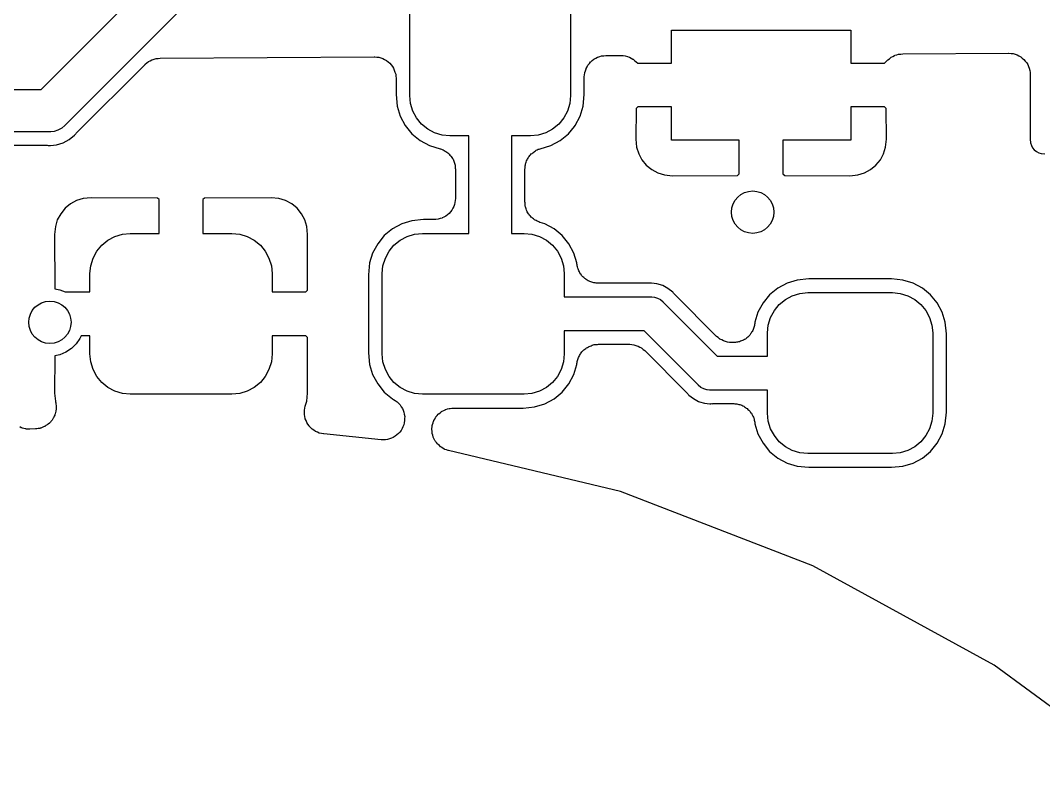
# Model space of a CAD drawing. Extents: x 115.8 to 161.5, y -138.1 to -92.5.
# Drawn here: x 137.83 to 143.87, y -108.3 to -103.77 of the extents above; entities that cross this region are included whole.
import ezdxf

# ---------------------------------------------------------------- set-up
doc = ezdxf.new("R2010")
doc.units = 0
doc.layers.add('BLACK', color=7, linetype='CONTINUOUS')

msp = doc.modelspace()

# ---------------------------------------------------------------- linework, layer by layer
at = {"layer": 'BLACK', "linetype": 'CONTINUOUS'}
for p, q in [((137.948, -104.175), (138.813, -103.311)), ((139.022, -103.455), (138.093, -104.384)), ((140.125, -104.212), (140.125, -103.712)), ((141.075, -103.712), (141.075, -104.212)), ((141.67, -104.021), (141.67, -103.825)), ((141.67, -103.825), (142.73, -103.825)), ((142.73, -103.825), (142.73, -104.021)), ((143.025, -103.967), (143.036, -103.965)), ((143.036, -103.965), (143.661, -103.962)), ((143.661, -103.962), (143.663, -103.962)), ((143.663, -103.962), (143.663, -103.962)), ((143.663, -103.962), (143.663, -103.962)), ((143.663, -103.962), (143.663, -103.962)), ((143.663, -103.962), (143.676, -103.963)), ((143.676, -103.963), (143.688, -103.964)), ((143.688, -103.964), (143.688, -103.964)), ((143.688, -103.964), (143.688, -103.964)), ((143.688, -103.964), (143.699, -103.968)), ((138.562, -104.028), (138.563, -104.026)), ((138.563, -104.026), (138.572, -104.019)), ((138.572, -104.019), (138.581, -104.012)), ((138.581, -104.012), (138.582, -104.012)), ((138.582, -104.012), (138.583, -104.011)), ((138.583, -104.011), (138.593, -104.006)), ((138.593, -104.006), (138.603, -104)), ((138.603, -104), (138.604, -104)), ((138.604, -104), (138.605, -104)), ((138.605, -104), (138.616, -103.996)), ((138.616, -103.996), (138.627, -103.993)), ((138.627, -103.993), (138.628, -103.993)), ((138.628, -103.993), (138.629, -103.993)), ((138.629, -103.993), (138.64, -103.992)), ((138.64, -103.992), (138.651, -103.991)), ((138.651, -103.991), (139.916, -103.983)), ((139.916, -103.983), (139.918, -103.983)), ((139.918, -103.983), (139.918, -103.983)), ((139.918, -103.983), (139.918, -103.983)), ((139.918, -103.983), (139.918, -103.983)), ((139.918, -103.983), (139.931, -103.985)), ((139.931, -103.985), (139.943, -103.986)), ((139.943, -103.986), (139.943, -103.986)), ((139.943, -103.986), (139.943, -103.986)), ((139.943, -103.986), (139.954, -103.99)), ((139.954, -103.99), (139.966, -103.993)), ((139.966, -103.993), (139.966, -103.993)), ((139.966, -103.993), (139.966, -103.993)), ((139.966, -103.993), (139.977, -103.999)), ((139.977, -103.999), (139.988, -104.005)), ((139.988, -104.005), (139.988, -104.005)), ((139.988, -104.005), (139.988, -104.005)), ((139.988, -104.005), (139.997, -104.013)), ((139.997, -104.013), (140.007, -104.021)), ((140.007, -104.021), (140.007, -104.021)), ((140.007, -104.021), (140.007, -104.021)), ((140.007, -104.021), (140.015, -104.03)), ((141.178, -104.031), (141.186, -104.022)), ((141.186, -104.022), (141.193, -104.013)), ((141.193, -104.013), (141.194, -104.012)), ((141.194, -104.012), (141.203, -104.004)), ((141.194, -104.012), (141.194, -104.012)), ((141.203, -104.004), (141.212, -103.997)), ((141.212, -103.997), (141.213, -103.997)), ((141.213, -103.996), (141.224, -103.991)), ((141.213, -103.997), (141.213, -103.996)), ((141.224, -103.991), (141.234, -103.985)), ((141.234, -103.985), (141.235, -103.985)), ((141.235, -103.985), (141.247, -103.981)), ((141.235, -103.985), (141.235, -103.985)), ((141.247, -103.981), (141.258, -103.978)), ((141.258, -103.978), (141.258, -103.978)), ((141.258, -103.978), (141.259, -103.978)), ((141.259, -103.978), (141.271, -103.977)), ((141.271, -103.977), (141.282, -103.975)), ((141.282, -103.975), (141.372, -103.975)), ((141.372, -103.975), (141.373, -103.975)), ((141.373, -103.975), (141.373, -103.975)), ((141.373, -103.975), (141.373, -103.975)), ((141.373, -103.975), (141.374, -103.975)), ((141.374, -103.975), (141.386, -103.976)), ((141.386, -103.976), (141.398, -103.977)), ((141.398, -103.977), (141.398, -103.977)), ((141.398, -103.977), (141.398, -103.978)), ((141.398, -103.978), (141.41, -103.981)), ((141.41, -103.981), (141.421, -103.985)), ((141.421, -103.985), (141.422, -103.985)), ((141.422, -103.985), (141.422, -103.985)), ((141.422, -103.985), (141.433, -103.991)), ((141.433, -103.991), (141.443, -103.996)), ((141.443, -103.996), (141.444, -103.997)), ((141.444, -103.997), (141.444, -103.997)), ((141.444, -103.997), (141.453, -104.004)), ((141.453, -104.004), (141.462, -104.012)), ((141.462, -104.012), (141.471, -104.021)), ((141.471, -104.021), (141.67, -104.021)), ((142.73, -104.021), (142.929, -104.021)), ((142.929, -104.021), (142.947, -104.003)), ((142.947, -104.003), (142.948, -104.001)), ((142.948, -104.001), (142.957, -103.994)), ((142.957, -103.994), (142.966, -103.987)), ((142.966, -103.987), (142.967, -103.986)), ((142.967, -103.986), (142.968, -103.986)), ((142.968, -103.986), (142.978, -103.981)), ((142.978, -103.981), (142.988, -103.975)), ((142.988, -103.975), (142.989, -103.975)), ((142.989, -103.975), (142.99, -103.974)), ((142.99, -103.974), (143.001, -103.971)), ((143.001, -103.971), (143.012, -103.968)), ((143.012, -103.968), (143.013, -103.968)), ((143.013, -103.968), (143.014, -103.968)), ((143.014, -103.968), (143.025, -103.967)), ((143.699, -103.968), (143.711, -103.972)), ((143.711, -103.972), (143.711, -103.972)), ((143.711, -103.972), (143.711, -103.972)), ((143.711, -103.972), (143.722, -103.977)), ((143.722, -103.977), (143.733, -103.983)), ((143.733, -103.983), (143.733, -103.984)), ((143.733, -103.984), (143.733, -103.984)), ((143.733, -103.984), (143.742, -103.991)), ((143.742, -103.991), (143.752, -103.999)), ((143.752, -103.999), (143.752, -103.999)), ((143.752, -103.999), (143.752, -103.999)), ((143.752, -103.999), (143.76, -104.009)), ((143.76, -104.009), (143.768, -104.018)), ((143.768, -104.018), (143.768, -104.019)), ((143.768, -104.019), (143.768, -104.019)), ((143.768, -104.019), (143.774, -104.029)), ((138.156, -104.433), (138.562, -104.028)), ((140.015, -104.03), (140.023, -104.04)), ((140.023, -104.04), (140.023, -104.04)), ((140.023, -104.04), (140.023, -104.04)), ((140.023, -104.04), (140.029, -104.051)), ((140.029, -104.051), (140.034, -104.062)), ((140.034, -104.062), (140.034, -104.062)), ((140.034, -104.062), (140.034, -104.062)), ((140.034, -104.062), (140.038, -104.074)), ((140.038, -104.074), (140.042, -104.086)), ((140.042, -104.086), (140.042, -104.086)), ((140.042, -104.086), (140.042, -104.086)), ((140.042, -104.086), (140.043, -104.098)), ((141.157, -104.089), (141.158, -104.078)), ((141.158, -104.078), (141.159, -104.077)), ((141.159, -104.076), (141.162, -104.065)), ((141.159, -104.077), (141.159, -104.076)), ((141.162, -104.065), (141.166, -104.054)), ((141.166, -104.052), (141.172, -104.042)), ((141.166, -104.053), (141.166, -104.052)), ((141.166, -104.054), (141.166, -104.053)), ((141.172, -104.042), (141.177, -104.032)), ((141.177, -104.032), (141.178, -104.031)), ((141.178, -104.031), (141.178, -104.031)), ((143.774, -104.029), (143.779, -104.04)), ((143.779, -104.04), (143.779, -104.04)), ((143.779, -104.04), (143.779, -104.04)), ((143.779, -104.04), (143.783, -104.051)), ((143.783, -104.051), (143.787, -104.064)), ((143.787, -104.064), (143.787, -104.064)), ((143.787, -104.064), (143.787, -104.064)), ((143.787, -104.064), (143.788, -104.076)), ((143.788, -104.076), (143.789, -104.089)), ((140.043, -104.098), (140.044, -104.11)), ((140.044, -104.11), (140.044, -104.206)), ((141.156, -104.101), (141.157, -104.089)), ((141.156, -104.102), (141.156, -104.101)), ((141.156, -104.206), (141.156, -104.102)), ((141.156, -104.102), (141.156, -104.102)), ((141.156, -104.102), (141.156, -104.102)), ((141.156, -104.102), (141.156, -104.102)), ((143.789, -104.089), (143.789, -104.469)), ((134.1, -104.175), (137.948, -104.175)), ((140.044, -104.206), (140.051, -104.275)), ((141.149, -104.275), (141.156, -104.206)), ((140.13, -104.259), (140.125, -104.212)), ((140.143, -104.303), (140.13, -104.259)), ((141.07, -104.259), (141.057, -104.303)), ((141.075, -104.212), (141.07, -104.259)), ((140.051, -104.275), (140.069, -104.334)), ((140.165, -104.344), (140.143, -104.303)), ((141.057, -104.303), (141.035, -104.344)), ((141.131, -104.334), (141.149, -104.275)), ((141.462, -104.289), (141.46, -104.469)), ((141.471, -104.279), (141.462, -104.289)), ((141.67, -104.279), (141.471, -104.279)), ((141.67, -104.475), (141.67, -104.279)), ((142.73, -104.279), (142.73, -104.475)), ((142.929, -104.279), (142.73, -104.279)), ((142.938, -104.289), (142.929, -104.279)), ((142.94, -104.469), (142.938, -104.289)), ((138.093, -104.384), (138.089, -104.389)), ((140.069, -104.334), (140.098, -104.389)), ((140.195, -104.38), (140.165, -104.344)), ((140.231, -104.41), (140.195, -104.38)), ((141.005, -104.38), (140.969, -104.41)), ((141.035, -104.344), (141.005, -104.38)), ((141.102, -104.389), (141.131, -104.334)), ((137.994, -104.425), (135.387, -104.425)), ((138, -104.426), (137.994, -104.425)), ((138.006, -104.425), (138, -104.426)), ((138.025, -104.423), (138.006, -104.425)), ((138.006, -104.425), (138.006, -104.425)), ((138.048, -104.416), (138.025, -104.423)), ((138.07, -104.404), (138.048, -104.416)), ((138.089, -104.389), (138.07, -104.404)), ((138.114, -104.471), (138.146, -104.446)), ((138.146, -104.446), (138.148, -104.443)), ((138.148, -104.443), (138.149, -104.441)), ((138.149, -104.441), (138.153, -104.438)), ((138.153, -104.438), (138.156, -104.433)), ((140.098, -104.389), (140.138, -104.437)), ((140.138, -104.437), (140.186, -104.477)), ((140.272, -104.432), (140.231, -104.41)), ((140.316, -104.445), (140.272, -104.432)), ((140.362, -104.45), (140.316, -104.445)), ((140.884, -104.445), (140.838, -104.45)), ((140.928, -104.432), (140.884, -104.445)), ((140.969, -104.41), (140.928, -104.432)), ((141.014, -104.477), (141.062, -104.437)), ((141.062, -104.437), (141.097, -104.394)), ((141.097, -104.394), (141.102, -104.389)), ((141.097, -104.394), (141.097, -104.394)), ((135.594, -104.505), (137.984, -104.505)), ((137.984, -104.505), (137.985, -104.505)), ((137.985, -104.505), (137.991, -104.506)), ((137.991, -104.506), (137.996, -104.506)), ((137.996, -104.506), (138, -104.506)), ((138, -104.506), (138.004, -104.506)), ((138.004, -104.506), (138.04, -104.502)), ((138.004, -104.506), (138.004, -104.506)), ((138.04, -104.502), (138.079, -104.49)), ((138.079, -104.49), (138.114, -104.471)), ((140.186, -104.477), (140.241, -104.506)), ((140.241, -104.506), (140.305, -104.526)), ((140.475, -104.45), (140.362, -104.45)), ((140.475, -105.025), (140.475, -104.45)), ((140.838, -104.45), (140.725, -104.45)), ((140.725, -104.45), (140.725, -105.025)), ((140.895, -104.526), (140.959, -104.506)), ((140.959, -104.506), (141.014, -104.477)), ((141.46, -104.469), (141.465, -104.516)), ((142.071, -104.475), (141.67, -104.475)), ((142.071, -104.674), (142.071, -104.475)), ((142.73, -104.475), (142.329, -104.475)), ((142.329, -104.475), (142.329, -104.674)), ((142.935, -104.516), (142.94, -104.469)), ((143.789, -104.469), (143.791, -104.491)), ((143.791, -104.491), (143.796, -104.506)), ((143.796, -104.506), (143.803, -104.52)), ((140.305, -104.526), (140.307, -104.526)), ((140.307, -104.526), (140.312, -104.528)), ((140.312, -104.528), (140.317, -104.53)), ((140.317, -104.53), (140.323, -104.533)), ((140.323, -104.533), (140.329, -104.536)), ((140.329, -104.536), (140.334, -104.539)), ((140.334, -104.539), (140.339, -104.542)), ((140.339, -104.542), (140.344, -104.546)), ((140.344, -104.546), (140.35, -104.55)), ((140.35, -104.55), (140.354, -104.554)), ((140.354, -104.554), (140.358, -104.558)), ((140.358, -104.558), (140.362, -104.563)), ((140.362, -104.563), (140.367, -104.568)), ((140.367, -104.568), (140.37, -104.572)), ((140.831, -104.571), (140.834, -104.566)), ((140.834, -104.566), (140.839, -104.562)), ((140.839, -104.562), (140.843, -104.556)), ((140.843, -104.556), (140.848, -104.553)), ((140.848, -104.553), (140.852, -104.549)), ((140.852, -104.549), (140.857, -104.545)), ((140.857, -104.545), (140.862, -104.541)), ((140.862, -104.541), (140.867, -104.538)), ((140.867, -104.538), (140.872, -104.535)), ((140.872, -104.535), (140.878, -104.533)), ((140.878, -104.533), (140.884, -104.529)), ((140.884, -104.529), (140.89, -104.528)), ((140.89, -104.528), (140.895, -104.526)), ((141.465, -104.516), (141.477, -104.555)), ((141.477, -104.555), (141.496, -104.591)), ((142.904, -104.591), (142.923, -104.555)), ((142.923, -104.555), (142.935, -104.516)), ((143.803, -104.52), (143.813, -104.532)), ((143.813, -104.532), (143.825, -104.542)), ((143.825, -104.542), (143.839, -104.549)), ((143.839, -104.549), (143.854, -104.554)), ((143.854, -104.554), (143.876, -104.556)), ((140.37, -104.572), (140.374, -104.577)), ((140.374, -104.577), (140.377, -104.583)), ((140.377, -104.583), (140.381, -104.588)), ((140.381, -104.588), (140.383, -104.594)), ((140.383, -104.594), (140.385, -104.599)), ((140.385, -104.599), (140.387, -104.605)), ((140.387, -104.605), (140.39, -104.611)), ((140.39, -104.611), (140.391, -104.617)), ((140.391, -104.617), (140.393, -104.622)), ((140.393, -104.622), (140.393, -104.629)), ((140.393, -104.629), (140.394, -104.636)), ((140.806, -104.634), (140.807, -104.627)), ((140.807, -104.627), (140.808, -104.621)), ((140.808, -104.621), (140.809, -104.615)), ((140.809, -104.615), (140.811, -104.61)), ((140.811, -104.61), (140.813, -104.604)), ((140.813, -104.604), (140.815, -104.597)), ((140.815, -104.597), (140.818, -104.592)), ((140.818, -104.592), (140.82, -104.587)), ((140.82, -104.587), (140.824, -104.581)), ((140.824, -104.581), (140.827, -104.575)), ((140.827, -104.575), (140.831, -104.571)), ((141.496, -104.591), (141.522, -104.623)), ((141.522, -104.623), (141.554, -104.649)), ((142.846, -104.649), (142.878, -104.623)), ((142.878, -104.623), (142.904, -104.591)), ((140.394, -104.636), (140.394, -104.641)), ((140.394, -104.641), (140.395, -104.647)), ((140.395, -104.647), (140.395, -104.817)), ((140.805, -104.645), (140.806, -104.64)), ((140.805, -104.647), (140.805, -104.645)), ((140.805, -104.839), (140.805, -104.647)), ((140.806, -104.64), (140.806, -104.634)), ((141.554, -104.649), (141.59, -104.668)), ((141.59, -104.668), (141.629, -104.68)), ((141.629, -104.68), (141.676, -104.685)), ((141.676, -104.685), (142.061, -104.683)), ((142.061, -104.683), (142.071, -104.674)), ((142.329, -104.674), (142.339, -104.683)), ((142.339, -104.683), (142.724, -104.685)), ((142.724, -104.685), (142.771, -104.68)), ((142.771, -104.68), (142.81, -104.668)), ((142.81, -104.668), (142.846, -104.649)), ((138.121, -104.851), (138.09, -104.877)), ((138.158, -104.832), (138.121, -104.851)), ((138.197, -104.82), (138.158, -104.832)), ((138.244, -104.815), (138.197, -104.82)), ((138.636, -104.817), (138.244, -104.815)), ((138.646, -104.826), (138.636, -104.817)), ((138.646, -105.025), (138.646, -104.826)), ((138.914, -104.817), (138.904, -104.826)), ((138.904, -104.826), (138.904, -105.025)), ((139.306, -104.815), (138.914, -104.817)), ((139.353, -104.82), (139.306, -104.815)), ((139.392, -104.832), (139.353, -104.82)), ((139.429, -104.851), (139.392, -104.832)), ((139.46, -104.877), (139.429, -104.851)), ((140.385, -104.867), (140.379, -104.877)), ((140.389, -104.855), (140.385, -104.866)), ((140.385, -104.866), (140.385, -104.867)), ((140.385, -104.867), (140.385, -104.867)), ((140.392, -104.843), (140.389, -104.855)), ((140.394, -104.831), (140.392, -104.843)), ((140.392, -104.843), (140.392, -104.843)), ((140.392, -104.843), (140.392, -104.843)), ((140.395, -104.819), (140.394, -104.831)), ((140.395, -104.817), (140.395, -104.818)), ((140.395, -104.818), (140.395, -104.818)), ((140.395, -104.818), (140.395, -104.818)), ((140.395, -104.818), (140.395, -104.819)), ((140.806, -104.845), (140.805, -104.839)), ((140.806, -104.851), (140.806, -104.845)), ((140.807, -104.857), (140.806, -104.851)), ((140.807, -104.864), (140.807, -104.857)), ((140.809, -104.869), (140.807, -104.864)), ((140.81, -104.875), (140.809, -104.869)), ((138.064, -104.909), (138.044, -104.945)), ((138.09, -104.877), (138.064, -104.909)), ((139.486, -104.909), (139.46, -104.877)), ((139.506, -104.945), (139.486, -104.909)), ((140.327, -104.929), (140.316, -104.934)), ((140.338, -104.923), (140.327, -104.929)), ((140.348, -104.915), (140.338, -104.923)), ((140.338, -104.923), (140.338, -104.923)), ((140.338, -104.923), (140.338, -104.923)), ((140.357, -104.908), (140.348, -104.915)), ((140.365, -104.898), (140.357, -104.907)), ((140.357, -104.907), (140.357, -104.907)), ((140.357, -104.907), (140.357, -104.908)), ((140.373, -104.889), (140.365, -104.898)), ((140.379, -104.877), (140.373, -104.888)), ((140.373, -104.888), (140.373, -104.888)), ((140.373, -104.888), (140.373, -104.889)), ((140.813, -104.881), (140.81, -104.875)), ((140.815, -104.888), (140.813, -104.881)), ((140.817, -104.893), (140.815, -104.888)), ((140.819, -104.898), (140.817, -104.893)), ((140.823, -104.904), (140.819, -104.898)), ((140.826, -104.91), (140.823, -104.904)), ((140.83, -104.914), (140.826, -104.91)), ((140.833, -104.919), (140.83, -104.914)), ((140.838, -104.924), (140.833, -104.919)), ((140.842, -104.929), (140.838, -104.924)), ((140.846, -104.932), (140.842, -104.929)), ((140.85, -104.936), (140.846, -104.932)), ((138.033, -104.984), (138.028, -105.031)), ((138.044, -104.945), (138.033, -104.984)), ((139.517, -104.984), (139.506, -104.945)), ((139.522, -105.031), (139.517, -104.984)), ((140.078, -104.969), (140.023, -104.998)), ((140.138, -104.951), (140.078, -104.969)), ((140.206, -104.944), (140.138, -104.951)), ((140.268, -104.944), (140.206, -104.944)), ((140.28, -104.943), (140.268, -104.944)), ((140.292, -104.942), (140.28, -104.943)), ((140.293, -104.942), (140.292, -104.942)), ((140.292, -104.942), (140.292, -104.942)), ((140.304, -104.938), (140.293, -104.942)), ((140.316, -104.935), (140.304, -104.938)), ((140.316, -104.934), (140.316, -104.935)), ((140.316, -104.935), (140.316, -104.935)), ((140.856, -104.94), (140.85, -104.936)), ((140.861, -104.945), (140.856, -104.94)), ((140.866, -104.947), (140.861, -104.945)), ((140.871, -104.95), (140.866, -104.947)), ((140.877, -104.953), (140.871, -104.95)), ((140.883, -104.956), (140.877, -104.953)), ((140.888, -104.958), (140.883, -104.956)), ((140.893, -104.96), (140.888, -104.958)), ((140.895, -104.961), (140.893, -104.96)), ((140.922, -104.969), (140.895, -104.961)), ((140.977, -104.998), (140.922, -104.969)), ((138.028, -105.031), (138.029, -105.352)), ((138.343, -105.065), (138.384, -105.043)), ((138.384, -105.043), (138.429, -105.03)), ((138.429, -105.03), (138.475, -105.025)), ((138.475, -105.025), (138.646, -105.025)), ((138.904, -105.025), (139.075, -105.025)), ((139.075, -105.025), (139.121, -105.03)), ((139.121, -105.03), (139.166, -105.043)), ((139.166, -105.043), (139.207, -105.065)), ((139.521, -105.361), (139.522, -105.031)), ((139.975, -105.038), (139.936, -105.086)), ((140.023, -104.998), (139.975, -105.038)), ((140.068, -105.065), (140.109, -105.043)), ((140.109, -105.043), (140.154, -105.03)), ((140.154, -105.03), (140.2, -105.025)), ((140.2, -105.025), (140.475, -105.025)), ((140.725, -105.025), (140.8, -105.025)), ((140.8, -105.025), (140.846, -105.03)), ((140.846, -105.03), (140.891, -105.043)), ((140.891, -105.043), (140.932, -105.065)), ((141.025, -105.038), (140.977, -104.998)), ((141.064, -105.086), (141.025, -105.038)), ((138.278, -105.131), (138.307, -105.095)), ((138.307, -105.095), (138.343, -105.065)), ((139.207, -105.065), (139.243, -105.095)), ((139.243, -105.095), (139.272, -105.131)), ((139.936, -105.086), (139.906, -105.141)), ((140.003, -105.131), (140.032, -105.095)), ((140.032, -105.095), (140.068, -105.065)), ((140.932, -105.065), (140.968, -105.095)), ((140.968, -105.095), (140.997, -105.131)), ((141.094, -105.141), (141.064, -105.086)), ((138.242, -105.216), (138.256, -105.172)), ((138.256, -105.172), (138.278, -105.131)), ((139.272, -105.131), (139.294, -105.172)), ((139.294, -105.172), (139.308, -105.216)), ((139.906, -105.141), (139.888, -105.2)), ((139.967, -105.216), (139.981, -105.172)), ((139.981, -105.172), (140.003, -105.131)), ((140.997, -105.131), (141.019, -105.172)), ((141.019, -105.172), (141.033, -105.216)), ((141.112, -105.2), (141.094, -105.141)), ((138.237, -105.262), (138.242, -105.216)), ((139.308, -105.216), (139.312, -105.262)), ((139.888, -105.2), (139.881, -105.269)), ((139.962, -105.262), (139.967, -105.216)), ((141.033, -105.216), (141.037, -105.262)), ((141.112, -105.205), (141.112, -105.2)), ((141.113, -105.211), (141.112, -105.205)), ((141.114, -105.217), (141.113, -105.211)), ((141.116, -105.223), (141.114, -105.217)), ((141.117, -105.23), (141.116, -105.223)), ((141.119, -105.235), (141.117, -105.23)), ((138.237, -105.371), (138.237, -105.262)), ((139.312, -105.262), (139.312, -105.371)), ((139.881, -105.269), (139.881, -105.731)), ((139.962, -105.737), (139.962, -105.262)), ((141.037, -105.262), (141.037, -105.4)), ((141.121, -105.241), (141.119, -105.235)), ((141.124, -105.246), (141.121, -105.241)), ((141.127, -105.253), (141.124, -105.246)), ((141.13, -105.257), (141.127, -105.253)), ((141.132, -105.263), (141.13, -105.257)), ((141.137, -105.268), (141.132, -105.263)), ((141.14, -105.273), (141.137, -105.268)), ((141.144, -105.277), (141.14, -105.273)), ((141.148, -105.282), (141.144, -105.277)), ((141.153, -105.286), (141.148, -105.282)), ((141.158, -105.291), (141.153, -105.286)), ((141.163, -105.294), (141.158, -105.291)), ((141.167, -105.298), (141.163, -105.294)), ((142.481, -105.294), (142.413, -105.301)), ((142.969, -105.294), (142.481, -105.294)), ((143.037, -105.301), (142.969, -105.294)), ((138.029, -105.352), (138.058, -105.358)), ((141.173, -105.301), (141.167, -105.298)), ((141.178, -105.305), (141.173, -105.301)), ((141.184, -105.307), (141.178, -105.305)), ((141.189, -105.31), (141.184, -105.307)), ((141.195, -105.312), (141.189, -105.31)), ((141.201, -105.314), (141.195, -105.312)), ((141.207, -105.315), (141.201, -105.314)), ((141.212, -105.317), (141.207, -105.315)), ((141.219, -105.318), (141.212, -105.317)), ((141.225, -105.319), (141.219, -105.318)), ((141.231, -105.319), (141.225, -105.319)), ((141.237, -105.32), (141.231, -105.319)), ((141.239, -105.32), (141.237, -105.32)), ((141.535, -105.32), (141.239, -105.32)), ((141.54, -105.319), (141.535, -105.32)), ((141.546, -105.32), (141.54, -105.319)), ((141.547, -105.319), (141.546, -105.32)), ((141.55, -105.319), (141.547, -105.319)), ((141.553, -105.319), (141.55, -105.319)), ((141.585, -105.323), (141.553, -105.319)), ((141.553, -105.319), (141.553, -105.319)), ((141.619, -105.333), (141.585, -105.323)), ((141.65, -105.35), (141.619, -105.333)), ((141.678, -105.372), (141.65, -105.35)), ((142.298, -105.348), (142.25, -105.388)), ((142.353, -105.319), (142.298, -105.348)), ((142.413, -105.301), (142.353, -105.319)), ((143.097, -105.319), (143.037, -105.301)), ((143.152, -105.348), (143.097, -105.319)), ((143.2, -105.388), (143.152, -105.348)), ((138.058, -105.358), (138.09, -105.371)), ((138.09, -105.371), (138.237, -105.371)), ((139.312, -105.371), (139.511, -105.371)), ((139.511, -105.371), (139.521, -105.361)), ((141.037, -105.4), (141.545, -105.4)), ((141.545, -105.4), (141.55, -105.4)), ((141.55, -105.4), (141.555, -105.4)), ((141.555, -105.4), (141.555, -105.4)), ((141.555, -105.4), (141.57, -105.401)), ((141.57, -105.401), (141.588, -105.407)), ((141.588, -105.407), (141.606, -105.416)), ((141.68, -105.374), (141.678, -105.372)), ((141.683, -105.378), (141.68, -105.374)), ((141.687, -105.382), (141.683, -105.378)), ((141.688, -105.383), (141.687, -105.382)), ((141.937, -105.633), (141.688, -105.383)), ((142.25, -105.388), (142.211, -105.436)), ((142.307, -105.445), (142.343, -105.415)), ((142.343, -105.415), (142.384, -105.393)), ((142.384, -105.393), (142.429, -105.38)), ((142.429, -105.38), (142.475, -105.375)), ((142.475, -105.375), (142.975, -105.375)), ((142.975, -105.375), (143.021, -105.38)), ((143.021, -105.38), (143.066, -105.393)), ((143.066, -105.393), (143.107, -105.415)), ((143.107, -105.415), (143.143, -105.445)), ((143.239, -105.436), (143.2, -105.388)), ((141.606, -105.416), (141.621, -105.429)), ((141.621, -105.429), (141.624, -105.433)), ((141.624, -105.433), (141.941, -105.75)), ((142.211, -105.436), (142.181, -105.491)), ((142.278, -105.481), (142.307, -105.445)), ((143.143, -105.445), (143.172, -105.481)), ((143.269, -105.491), (143.239, -105.436)), ((142.181, -105.491), (142.163, -105.55)), ((142.242, -105.566), (142.256, -105.522)), ((142.256, -105.522), (142.278, -105.481)), ((143.172, -105.481), (143.194, -105.522)), ((143.194, -105.522), (143.208, -105.566)), ((143.287, -105.55), (143.269, -105.491)), ((142.153, -105.592), (142.15, -105.598)), ((142.155, -105.587), (142.153, -105.592)), ((142.157, -105.581), (142.155, -105.587)), ((142.159, -105.575), (142.157, -105.581)), ((142.161, -105.569), (142.159, -105.575)), ((142.163, -105.557), (142.161, -105.563)), ((142.161, -105.563), (142.161, -105.569)), ((142.163, -105.55), (142.163, -105.555)), ((142.163, -105.555), (142.163, -105.557)), ((142.237, -105.612), (142.242, -105.566)), ((143.208, -105.566), (143.213, -105.612)), ((143.294, -105.619), (143.287, -105.55)), ((138.177, -105.645), (138.155, -105.677)), ((138.184, -105.629), (138.177, -105.645)), ((138.237, -105.629), (138.184, -105.629)), ((138.237, -105.737), (138.237, -105.629)), ((139.511, -105.629), (139.312, -105.629)), ((139.312, -105.629), (139.312, -105.737)), ((139.521, -105.639), (139.511, -105.629)), ((139.522, -105.969), (139.521, -105.639)), ((141.509, -105.6), (141.037, -105.6)), ((141.037, -105.6), (141.037, -105.737)), ((141.826, -105.917), (141.509, -105.6)), ((141.946, -105.64), (141.937, -105.633)), ((141.955, -105.648), (141.946, -105.64)), ((141.956, -105.648), (141.955, -105.648)), ((141.957, -105.649), (141.956, -105.648)), ((141.967, -105.654), (141.957, -105.649)), ((141.977, -105.66), (141.967, -105.654)), ((142.095, -105.656), (142.09, -105.658)), ((142.101, -105.652), (142.095, -105.656)), ((142.107, -105.649), (142.101, -105.652)), ((142.111, -105.645), (142.107, -105.649)), ((142.116, -105.642), (142.111, -105.645)), ((142.121, -105.637), (142.116, -105.642)), ((142.126, -105.633), (142.121, -105.637)), ((142.129, -105.629), (142.126, -105.633)), ((142.134, -105.625), (142.129, -105.629)), ((142.137, -105.619), (142.134, -105.625)), ((142.142, -105.614), (142.137, -105.619)), ((142.144, -105.609), (142.142, -105.614)), ((142.148, -105.604), (142.144, -105.609)), ((142.15, -105.598), (142.148, -105.604)), ((142.237, -105.75), (142.237, -105.612)), ((143.213, -105.612), (143.213, -106.087)), ((143.294, -106.081), (143.294, -105.619)), ((138.127, -105.705), (138.095, -105.727)), ((138.155, -105.677), (138.127, -105.705)), ((141.146, -105.721), (141.149, -105.717)), ((141.149, -105.717), (141.154, -105.713)), ((141.154, -105.713), (141.159, -105.708)), ((141.159, -105.708), (141.164, -105.705)), ((141.164, -105.705), (141.168, -105.701)), ((141.168, -105.701), (141.174, -105.698)), ((141.174, -105.698), (141.18, -105.694)), ((141.18, -105.694), (141.185, -105.692)), ((141.185, -105.692), (141.19, -105.69)), ((141.19, -105.69), (141.197, -105.688)), ((141.197, -105.688), (141.203, -105.685)), ((141.203, -105.685), (141.208, -105.684)), ((141.208, -105.684), (141.214, -105.682)), ((141.214, -105.682), (141.221, -105.682)), ((141.221, -105.682), (141.227, -105.681)), ((141.227, -105.681), (141.233, -105.681)), ((141.233, -105.681), (141.239, -105.68)), ((141.239, -105.68), (141.423, -105.68)), ((141.423, -105.68), (141.423, -105.68)), ((141.423, -105.68), (141.423, -105.68)), ((141.423, -105.68), (141.423, -105.68)), ((141.423, -105.68), (141.425, -105.68)), ((141.425, -105.68), (141.436, -105.681)), ((141.436, -105.681), (141.448, -105.683)), ((141.448, -105.683), (141.449, -105.683)), ((141.449, -105.683), (141.449, -105.683)), ((141.449, -105.683), (141.46, -105.686)), ((141.46, -105.686), (141.472, -105.69)), ((141.472, -105.69), (141.472, -105.69)), ((141.472, -105.69), (141.473, -105.69)), ((141.473, -105.69), (141.483, -105.696)), ((141.483, -105.696), (141.493, -105.701)), ((141.493, -105.701), (141.494, -105.702)), ((141.494, -105.702), (141.495, -105.702)), ((141.495, -105.702), (141.504, -105.71)), ((141.504, -105.71), (141.513, -105.717)), ((141.513, -105.717), (141.762, -105.967)), ((141.978, -105.66), (141.977, -105.66)), ((141.99, -105.664), (141.978, -105.66)), ((141.978, -105.66), (141.978, -105.66)), ((142.001, -105.667), (141.99, -105.664)), ((142.002, -105.667), (142.001, -105.667)), ((142.001, -105.667), (142.001, -105.667)), ((142.014, -105.669), (142.002, -105.667)), ((142.025, -105.67), (142.014, -105.669)), ((142.027, -105.67), (142.025, -105.67)), ((142.036, -105.67), (142.027, -105.67)), ((142.027, -105.67), (142.027, -105.67)), ((142.027, -105.67), (142.027, -105.67)), ((142.027, -105.67), (142.027, -105.67)), ((142.042, -105.669), (142.036, -105.67)), ((142.048, -105.669), (142.042, -105.669)), ((142.054, -105.668), (142.048, -105.669)), ((142.061, -105.668), (142.054, -105.668)), ((142.067, -105.666), (142.061, -105.668)), ((142.072, -105.665), (142.067, -105.666)), ((142.078, -105.662), (142.072, -105.665)), ((142.085, -105.66), (142.078, -105.662)), ((142.09, -105.658), (142.085, -105.66)), ((138.029, -105.748), (138.028, -105.969)), ((138.058, -105.742), (138.029, -105.748)), ((138.095, -105.727), (138.058, -105.742)), ((138.242, -105.784), (138.237, -105.737)), ((139.312, -105.737), (139.308, -105.784)), ((139.881, -105.731), (139.888, -105.8)), ((139.967, -105.784), (139.962, -105.737)), ((141.037, -105.737), (141.033, -105.784)), ((141.114, -105.781), (141.116, -105.775)), ((141.116, -105.775), (141.118, -105.769)), ((141.118, -105.769), (141.12, -105.763)), ((141.12, -105.763), (141.122, -105.758)), ((141.122, -105.758), (141.125, -105.752)), ((141.125, -105.752), (141.127, -105.746)), ((141.127, -105.746), (141.131, -105.741)), ((141.131, -105.741), (141.133, -105.736)), ((141.133, -105.736), (141.138, -105.731)), ((141.138, -105.731), (141.141, -105.725)), ((141.141, -105.725), (141.146, -105.721)), ((141.941, -105.75), (142.237, -105.75)), ((138.256, -105.828), (138.242, -105.784)), ((138.278, -105.869), (138.256, -105.828)), ((139.294, -105.828), (139.272, -105.869)), ((139.308, -105.784), (139.294, -105.828)), ((139.888, -105.8), (139.906, -105.859)), ((139.981, -105.828), (139.967, -105.784)), ((140.003, -105.869), (139.981, -105.828)), ((141.019, -105.828), (140.997, -105.869)), ((141.033, -105.784), (141.019, -105.828)), ((141.094, -105.859), (141.112, -105.8)), ((141.112, -105.793), (141.114, -105.787)), ((141.112, -105.795), (141.112, -105.793)), ((141.112, -105.8), (141.112, -105.795)), ((141.114, -105.787), (141.114, -105.781)), ((138.307, -105.905), (138.278, -105.869)), ((139.272, -105.869), (139.243, -105.905)), ((139.906, -105.859), (139.936, -105.914)), ((140.032, -105.905), (140.003, -105.869)), ((140.997, -105.869), (140.968, -105.905)), ((141.064, -105.914), (141.094, -105.859)), ((138.343, -105.935), (138.307, -105.905)), ((138.384, -105.957), (138.343, -105.935)), ((138.429, -105.97), (138.384, -105.957)), ((139.166, -105.957), (139.121, -105.97)), ((139.207, -105.935), (139.166, -105.957)), ((139.243, -105.905), (139.207, -105.935)), ((139.936, -105.914), (139.975, -105.962)), ((140.068, -105.935), (140.032, -105.905)), ((140.109, -105.957), (140.068, -105.935)), ((140.154, -105.97), (140.109, -105.957)), ((140.891, -105.957), (140.846, -105.97)), ((140.932, -105.935), (140.891, -105.957)), ((140.968, -105.905), (140.932, -105.935)), ((141.025, -105.962), (141.064, -105.914)), ((141.829, -105.921), (141.826, -105.917)), ((141.844, -105.934), (141.829, -105.921)), ((141.861, -105.943), (141.844, -105.934)), ((141.862, -105.943), (141.861, -105.943)), ((141.88, -105.949), (141.862, -105.943)), ((141.882, -105.949), (141.88, -105.949)), ((141.895, -105.95), (141.882, -105.949)), ((141.9, -105.95), (141.895, -105.95)), ((141.895, -105.95), (141.895, -105.95)), ((141.905, -105.95), (141.9, -105.95)), ((142.237, -105.95), (141.905, -105.95)), ((142.237, -106.087), (142.237, -105.95)), ((138.028, -105.969), (138.033, -106.016)), ((138.033, -106.016), (138.033, -106.017)), ((138.033, -106.017), (138.034, -106.021)), ((138.475, -105.975), (138.429, -105.97)), ((139.075, -105.975), (138.475, -105.975)), ((139.121, -105.97), (139.075, -105.975)), ((139.508, -106.046), (139.517, -106.016)), ((139.517, -106.016), (139.522, -105.969)), ((139.975, -105.962), (140.023, -106.002)), ((140.023, -106.002), (140.029, -106.005)), ((140.029, -106.005), (140.03, -106.006)), ((140.03, -106.006), (140.03, -106.006)), ((140.03, -106.006), (140.03, -106.006)), ((140.03, -106.006), (140.04, -106.012)), ((140.04, -106.012), (140.051, -106.02)), ((140.2, -105.975), (140.154, -105.97)), ((140.8, -105.975), (140.2, -105.975)), ((140.846, -105.97), (140.8, -105.975)), ((140.922, -106.031), (140.977, -106.002)), ((140.977, -106.002), (141.025, -105.962)), ((141.762, -105.967), (141.763, -105.968)), ((141.763, -105.968), (141.767, -105.972)), ((141.767, -105.972), (141.77, -105.976)), ((141.77, -105.976), (141.772, -105.978)), ((141.772, -105.978), (141.774, -105.98)), ((141.774, -105.98), (141.774, -105.98)), ((141.774, -105.98), (141.8, -106)), ((141.8, -106), (141.831, -106.017)), ((141.831, -106.017), (141.836, -106.019)), ((141.836, -106.019), (141.836, -106.019)), ((141.836, -106.019), (141.865, -106.027)), ((138.034, -106.021), (138.035, -106.024)), ((138.036, -106.074), (138.034, -106.082)), ((138.035, -106.024), (138.036, -106.033)), ((138.036, -106.033), (138.037, -106.041)), ((138.037, -106.066), (138.036, -106.07)), ((138.036, -106.07), (138.036, -106.074)), ((138.037, -106.041), (138.037, -106.045)), ((138.037, -106.045), (138.038, -106.049)), ((138.038, -106.049), (138.037, -106.058)), ((138.037, -106.058), (138.037, -106.066)), ((139.504, -106.069), (139.506, -106.057)), ((139.504, -106.07), (139.504, -106.069)), ((139.504, -106.082), (139.504, -106.07)), ((139.504, -106.07), (139.504, -106.07)), ((139.506, -106.057), (139.508, -106.046)), ((140.051, -106.02), (140.051, -106.02)), ((140.051, -106.02), (140.051, -106.02)), ((140.051, -106.02), (140.059, -106.028)), ((140.059, -106.028), (140.068, -106.037)), ((140.068, -106.037), (140.068, -106.037)), ((140.068, -106.037), (140.068, -106.037)), ((140.068, -106.037), (140.075, -106.048)), ((140.075, -106.048), (140.082, -106.058)), ((140.082, -106.058), (140.082, -106.058)), ((140.082, -106.058), (140.082, -106.058)), ((140.082, -106.058), (140.086, -106.069)), ((140.086, -106.069), (140.091, -106.081)), ((140.305, -106.084), (140.313, -106.077)), ((140.313, -106.077), (140.315, -106.076)), ((140.315, -106.076), (140.317, -106.075)), ((140.317, -106.075), (140.326, -106.07)), ((140.326, -106.07), (140.334, -106.066)), ((140.334, -106.066), (140.337, -106.065)), ((140.337, -106.065), (140.339, -106.064)), ((140.339, -106.064), (140.349, -106.061)), ((140.349, -106.061), (140.358, -106.058)), ((140.358, -106.058), (140.361, -106.058)), ((140.361, -106.058), (140.363, -106.058)), ((140.363, -106.058), (140.373, -106.057)), ((140.373, -106.057), (140.383, -106.056)), ((140.383, -106.056), (140.794, -106.056)), ((140.794, -106.056), (140.862, -106.049)), ((140.862, -106.049), (140.922, -106.031)), ((141.865, -106.027), (141.897, -106.031)), ((141.897, -106.031), (141.897, -106.031)), ((141.897, -106.031), (141.9, -106.031)), ((141.9, -106.031), (141.903, -106.031)), ((141.903, -106.031), (141.904, -106.03)), ((141.904, -106.03), (141.91, -106.031)), ((141.91, -106.031), (141.915, -106.03)), ((141.915, -106.03), (142.036, -106.03)), ((142.036, -106.03), (142.038, -106.03)), ((142.038, -106.03), (142.044, -106.031)), ((142.044, -106.031), (142.05, -106.031)), ((142.05, -106.031), (142.056, -106.032)), ((142.056, -106.032), (142.063, -106.033)), ((142.063, -106.033), (142.068, -106.035)), ((142.068, -106.035), (142.074, -106.036)), ((142.074, -106.036), (142.08, -106.038)), ((142.08, -106.038), (142.086, -106.04)), ((142.086, -106.04), (142.091, -106.043)), ((142.091, -106.043), (142.097, -106.045)), ((142.097, -106.045), (142.102, -106.049)), ((142.102, -106.049), (142.108, -106.052)), ((142.108, -106.052), (142.112, -106.056)), ((142.112, -106.056), (142.117, -106.059)), ((142.117, -106.059), (142.122, -106.064)), ((142.122, -106.064), (142.127, -106.068)), ((142.127, -106.068), (142.131, -106.073)), ((142.131, -106.073), (142.135, -106.077)), ((142.135, -106.077), (142.138, -106.082)), ((138.003, -106.139), (137.997, -106.145)), ((138.006, -106.136), (138.003, -106.139)), ((138.008, -106.134), (138.006, -106.136)), ((138.013, -106.127), (138.008, -106.134)), ((138.018, -106.12), (138.013, -106.127)), ((138.02, -106.116), (138.018, -106.12)), ((138.022, -106.113), (138.02, -106.116)), ((138.026, -106.105), (138.022, -106.113)), ((138.03, -106.098), (138.026, -106.105)), ((138.032, -106.09), (138.03, -106.094)), ((138.03, -106.094), (138.03, -106.098)), ((138.034, -106.082), (138.032, -106.09)), ((139.503, -106.094), (139.504, -106.082)), ((139.504, -106.094), (139.503, -106.094)), ((139.504, -106.095), (139.504, -106.094)), ((139.506, -106.107), (139.504, -106.095)), ((139.508, -106.118), (139.506, -106.107)), ((139.508, -106.119), (139.508, -106.118)), ((139.513, -106.13), (139.508, -106.119)), ((139.508, -106.119), (139.508, -106.119)), ((139.517, -106.141), (139.513, -106.13)), ((140.091, -106.081), (140.091, -106.081)), ((140.091, -106.081), (140.091, -106.081)), ((140.091, -106.081), (140.093, -106.092)), ((140.095, -106.13), (140.092, -106.144)), ((140.093, -106.092), (140.096, -106.106)), ((140.096, -106.106), (140.095, -106.118)), ((140.095, -106.118), (140.095, -106.13)), ((140.095, -106.13), (140.095, -106.13)), ((140.095, -106.13), (140.095, -106.13)), ((140.096, -106.106), (140.096, -106.106)), ((140.096, -106.106), (140.096, -106.106)), ((140.263, -106.143), (140.266, -106.134)), ((140.266, -106.134), (140.267, -106.132)), ((140.267, -106.132), (140.268, -106.129)), ((140.268, -106.129), (140.273, -106.121)), ((140.273, -106.121), (140.278, -106.112)), ((140.278, -106.112), (140.279, -106.11)), ((140.279, -106.11), (140.28, -106.108)), ((140.28, -106.108), (140.287, -106.101)), ((140.287, -106.101), (140.293, -106.093)), ((140.293, -106.093), (140.295, -106.091)), ((140.295, -106.091), (140.297, -106.09)), ((140.297, -106.09), (140.305, -106.084)), ((142.138, -106.082), (142.143, -106.087)), ((142.143, -106.087), (142.145, -106.093)), ((142.145, -106.093), (142.148, -106.097)), ((142.148, -106.097), (142.151, -106.104)), ((142.151, -106.104), (142.154, -106.109)), ((142.154, -106.109), (142.156, -106.115)), ((142.156, -106.115), (142.158, -106.12)), ((142.158, -106.12), (142.159, -106.127)), ((142.159, -106.127), (142.161, -106.133)), ((142.161, -106.133), (142.162, -106.139)), ((142.162, -106.139), (142.163, -106.145)), ((142.242, -106.134), (142.237, -106.087)), ((142.256, -106.178), (142.242, -106.134)), ((143.208, -106.134), (143.194, -106.178)), ((143.213, -106.087), (143.208, -106.134)), ((143.287, -106.15), (143.294, -106.081)), ((137.83, -106.172), (137.823, -106.168)), ((137.834, -106.173), (137.83, -106.172)), ((137.839, -106.175), (137.834, -106.173)), ((137.846, -106.176), (137.839, -106.175)), ((137.854, -106.178), (137.846, -106.176)), ((137.859, -106.179), (137.854, -106.178)), ((137.863, -106.18), (137.859, -106.179)), ((137.871, -106.18), (137.863, -106.18)), ((137.879, -106.18), (137.871, -106.18)), ((137.881, -106.18), (137.879, -106.18)), ((137.915, -106.179), (137.881, -106.18)), ((137.919, -106.179), (137.915, -106.179)), ((137.923, -106.179), (137.919, -106.179)), ((137.931, -106.177), (137.923, -106.179)), ((137.94, -106.176), (137.931, -106.177)), ((137.943, -106.175), (137.94, -106.176)), ((137.947, -106.174), (137.943, -106.175)), ((137.955, -106.171), (137.947, -106.174)), ((137.963, -106.168), (137.955, -106.171)), ((137.966, -106.166), (137.963, -106.168)), ((137.97, -106.165), (137.966, -106.166)), ((137.977, -106.16), (137.97, -106.165)), ((137.985, -106.156), (137.977, -106.16)), ((137.987, -106.153), (137.985, -106.156)), ((137.991, -106.151), (137.987, -106.153)), ((137.997, -106.145), (137.991, -106.151)), ((139.518, -106.142), (139.517, -106.141)), ((139.524, -106.152), (139.518, -106.142)), ((139.518, -106.142), (139.518, -106.142)), ((139.531, -106.162), (139.524, -106.152)), ((139.531, -106.163), (139.531, -106.162)), ((139.531, -106.162), (139.531, -106.162)), ((139.54, -106.171), (139.531, -106.163)), ((139.548, -106.18), (139.54, -106.171)), ((139.549, -106.18), (139.548, -106.18)), ((139.548, -106.18), (139.548, -106.18)), ((139.559, -106.187), (139.549, -106.18)), ((139.568, -106.194), (139.559, -106.187)), ((139.569, -106.194), (139.568, -106.194)), ((139.58, -106.199), (139.569, -106.194)), ((139.569, -106.194), (139.569, -106.194)), ((139.591, -106.204), (139.58, -106.199)), ((140.067, -106.198), (140.058, -106.206)), ((140.074, -106.188), (140.067, -106.198)), ((140.067, -106.198), (140.067, -106.198)), ((140.067, -106.198), (140.067, -106.198)), ((140.081, -106.177), (140.074, -106.188)), ((140.085, -106.168), (140.081, -106.177)), ((140.081, -106.177), (140.081, -106.177)), ((140.081, -106.177), (140.081, -106.177)), ((140.09, -106.155), (140.085, -106.168)), ((140.092, -106.144), (140.09, -106.155)), ((140.09, -106.155), (140.09, -106.155)), ((140.09, -106.155), (140.09, -106.155)), ((140.256, -106.177), (140.257, -106.167)), ((140.256, -106.18), (140.256, -106.177)), ((140.256, -106.182), (140.256, -106.18)), ((140.257, -106.192), (140.256, -106.182)), ((140.257, -106.167), (140.258, -106.157)), ((140.257, -106.202), (140.257, -106.192)), ((140.258, -106.157), (140.259, -106.155)), ((140.259, -106.153), (140.263, -106.143)), ((140.259, -106.155), (140.259, -106.153)), ((142.163, -106.145), (142.163, -106.15)), ((142.163, -106.15), (142.181, -106.209)), ((142.278, -106.219), (142.256, -106.178)), ((143.194, -106.178), (143.172, -106.219)), ((143.269, -106.209), (143.287, -106.15)), ((139.592, -106.204), (139.591, -106.204)), ((139.604, -106.206), (139.592, -106.204)), ((139.592, -106.204), (139.592, -106.204)), ((139.615, -106.209), (139.604, -106.206)), ((139.616, -106.209), (139.615, -106.209)), ((139.617, -106.209), (139.616, -106.209)), ((139.616, -106.209), (139.616, -106.209)), ((139.956, -106.243), (139.617, -106.209)), ((139.617, -106.209), (139.617, -106.209)), ((139.968, -106.243), (139.956, -106.243)), ((139.956, -106.243), (139.956, -106.243)), ((139.956, -106.243), (139.956, -106.243)), ((139.981, -106.243), (139.968, -106.243)), ((139.994, -106.241), (139.981, -106.243)), ((139.981, -106.243), (139.981, -106.243)), ((139.981, -106.243), (139.981, -106.243)), ((140.005, -106.238), (139.994, -106.241)), ((140.018, -106.233), (140.005, -106.238)), ((140.005, -106.238), (140.005, -106.238)), ((140.005, -106.238), (140.005, -106.238)), ((140.028, -106.229), (140.018, -106.233)), ((140.039, -106.222), (140.028, -106.229)), ((140.028, -106.229), (140.028, -106.229)), ((140.028, -106.229), (140.028, -106.229)), ((140.049, -106.215), (140.039, -106.222)), ((140.058, -106.206), (140.049, -106.215)), ((140.049, -106.215), (140.049, -106.215)), ((140.049, -106.215), (140.049, -106.215)), ((140.258, -106.204), (140.257, -106.202)), ((140.258, -106.207), (140.258, -106.204)), ((140.261, -106.216), (140.258, -106.207)), ((140.263, -106.226), (140.261, -106.216)), ((140.264, -106.228), (140.263, -106.226)), ((140.265, -106.231), (140.264, -106.228)), ((140.27, -106.239), (140.265, -106.231)), ((140.274, -106.248), (140.27, -106.239)), ((140.275, -106.25), (140.274, -106.248)), ((140.277, -106.253), (140.275, -106.25)), ((140.283, -106.26), (140.277, -106.253)), ((140.289, -106.268), (140.283, -106.26)), ((142.181, -106.209), (142.211, -106.264)), ((142.307, -106.255), (142.278, -106.219)), ((142.343, -106.285), (142.307, -106.255)), ((143.143, -106.255), (143.107, -106.285)), ((143.172, -106.219), (143.143, -106.255)), ((143.239, -106.264), (143.269, -106.209)), ((140.291, -106.27), (140.289, -106.268)), ((140.292, -106.272), (140.291, -106.27)), ((140.3, -106.278), (140.292, -106.272)), ((140.307, -106.285), (140.3, -106.278)), ((140.309, -106.286), (140.307, -106.285)), ((140.311, -106.288), (140.309, -106.286)), ((140.32, -106.293), (140.311, -106.288)), ((140.328, -106.298), (140.32, -106.293)), ((140.331, -106.299), (140.328, -106.298)), ((140.333, -106.3), (140.331, -106.299)), ((140.342, -106.303), (140.333, -106.3)), ((140.352, -106.306), (140.342, -106.303)), ((140.353, -106.307), (140.352, -106.306)), ((141.369, -106.549), (140.353, -106.307)), ((142.211, -106.264), (142.25, -106.312)), ((142.25, -106.312), (142.298, -106.352)), ((142.384, -106.307), (142.343, -106.285)), ((142.429, -106.32), (142.384, -106.307)), ((142.475, -106.325), (142.429, -106.32)), ((143.021, -106.32), (142.975, -106.325)), ((143.066, -106.307), (143.021, -106.32)), ((143.107, -106.285), (143.066, -106.307)), ((143.152, -106.352), (143.2, -106.312)), ((143.2, -106.312), (143.239, -106.264)), ((142.298, -106.352), (142.353, -106.381)), ((142.353, -106.381), (142.413, -106.399)), ((142.975, -106.325), (142.475, -106.325)), ((143.037, -106.399), (143.097, -106.381)), ((143.097, -106.381), (143.152, -106.352)), ((142.413, -106.399), (142.481, -106.406)), ((142.481, -106.406), (142.969, -106.406)), ((142.969, -106.406), (143.037, -106.399)), ((142.506, -106.987), (141.369, -106.549)), ((143.576, -107.573), (142.506, -106.987)), ((144.557, -108.296), (143.576, -107.573))]:
    msp.add_line(p, q, dxfattribs=at)
at = {"layer": 'BLACK'}
for centre in [(142.15, -104.9), (138, -105.55)]:
    msp.add_circle(centre, 0.125, dxfattribs=at)

doc.saveas('drawing.dxf')
